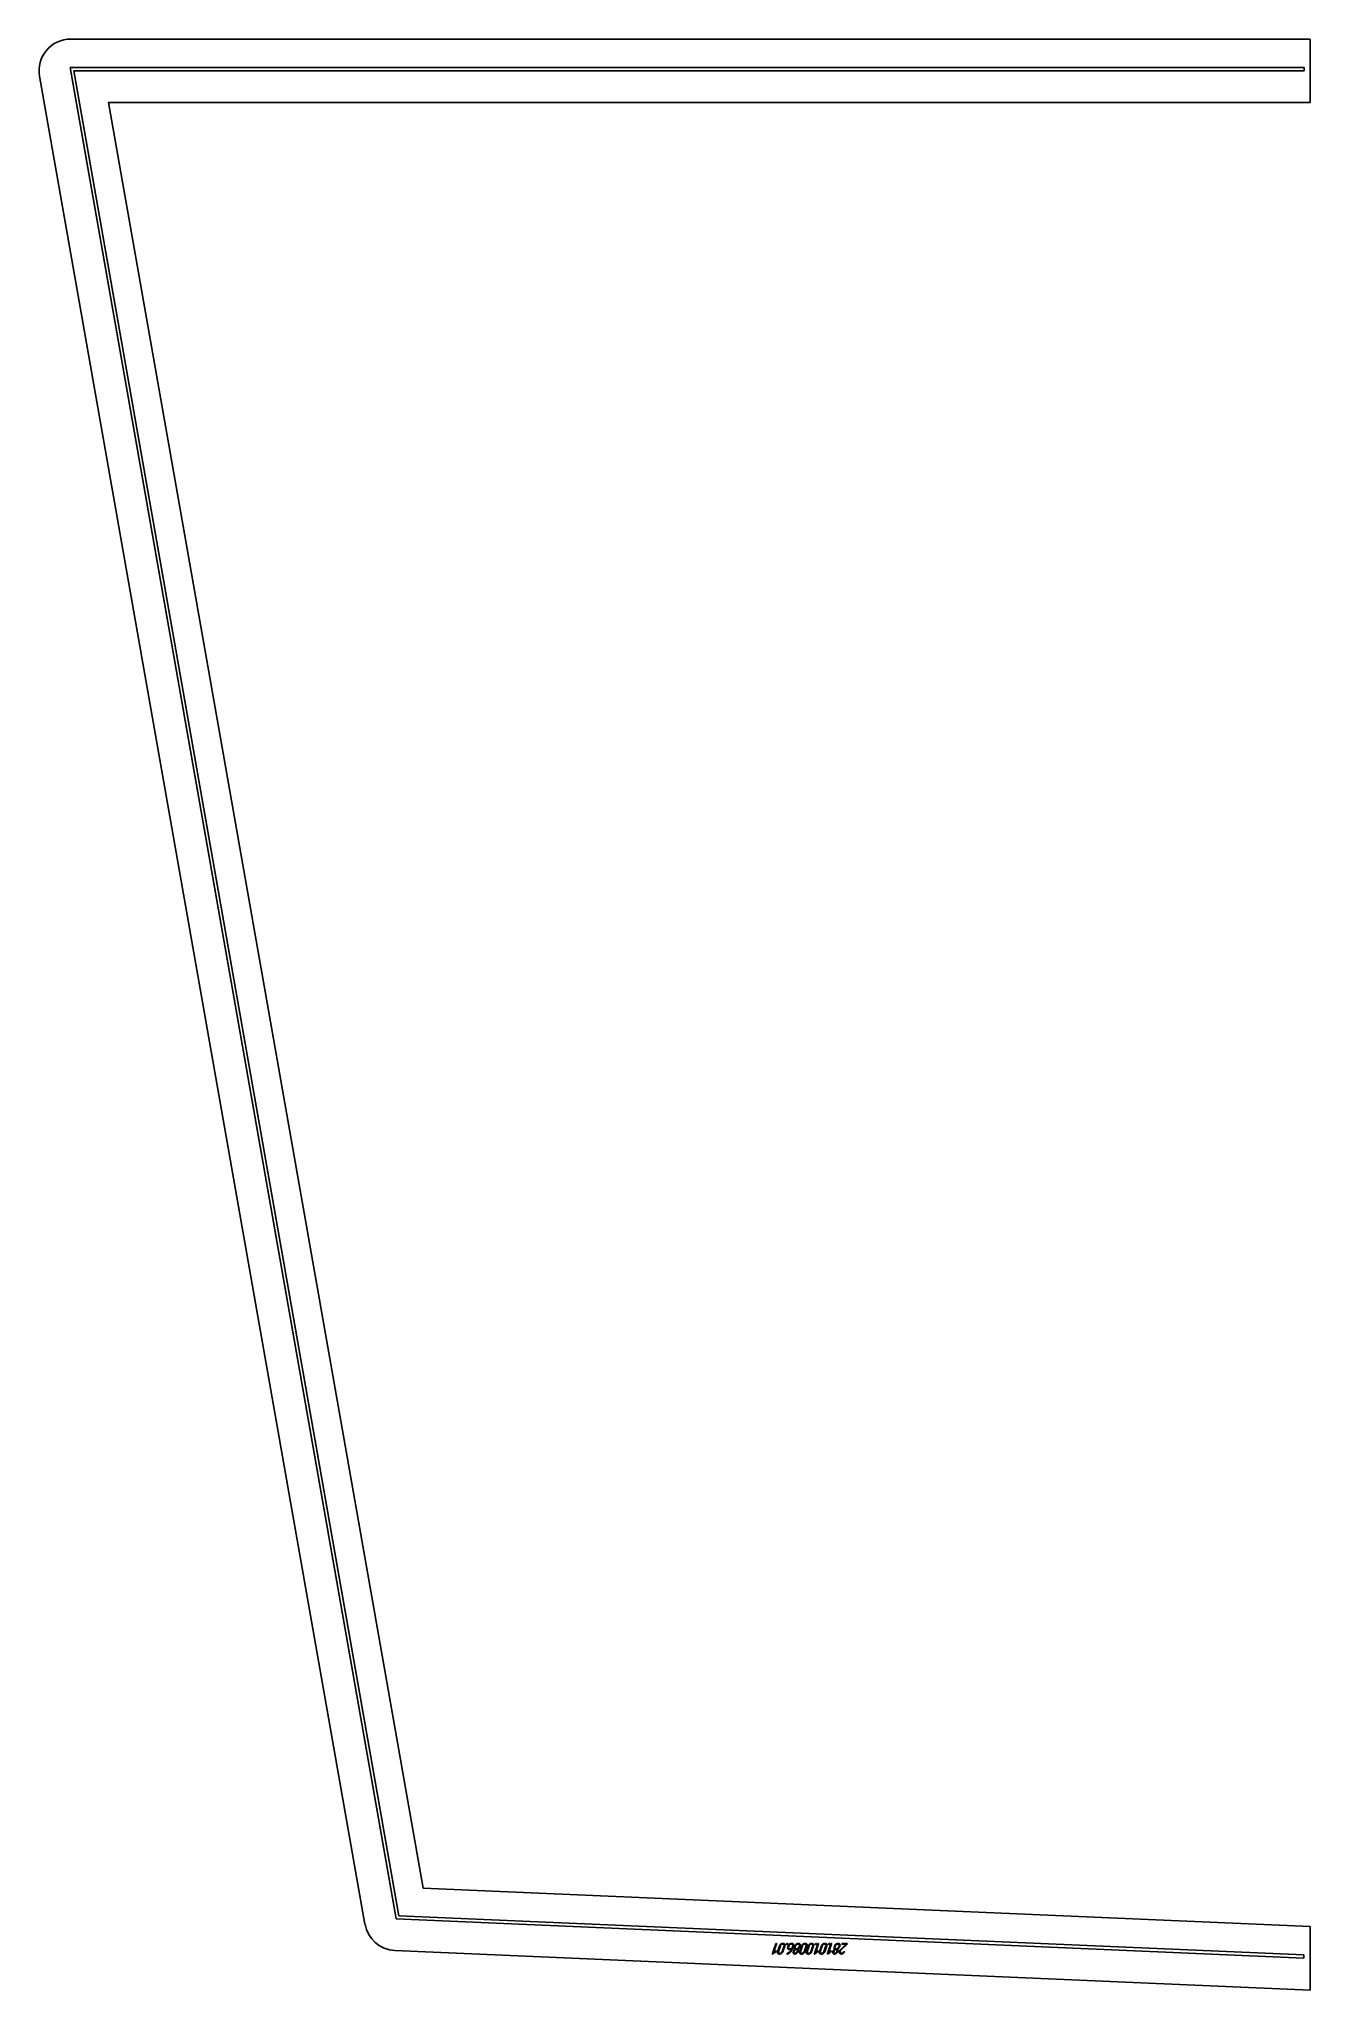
# Model space of a CAD drawing. Header units: millimetres. Extents: x -128 to 1076, y 52 to 1900.
import ezdxf

# ---------------------------------------------------------------- set-up
doc = ezdxf.new("R2010")
doc.units = ezdxf.units.MM
doc.linetypes.add('K5LT_BASIC', pattern=[0])
doc.layers.add('Engraving', color=7, linetype='Continuous')

msp = doc.modelspace()

# ---------------------------------------------------------------- linework, layer by layer
at = {"color": 143, "linetype": 'K5LT_BASIC', "lineweight": 25, "true_color": 0x33acca}
for p, q in [((-97.5, 1899.6), (1075.9, 1899.6)), ((1075.9, 1872.6), (1075.9, 1899.6)), ((1075.9, 1872.6), (1075.9, 1869.6)), ((1075.9, 1839.6), (1075.9, 1869.6)), ((181.1, 114.5), (-127.1, 1864.4)), ((-61.8, 1839.6), (1075.9, 1839.6)), ((236.1, 148.6), (-61.8, 1839.6)), ((1075.9, 112.3), (236.1, 148.6)), ((1075.9, 85.3), (1075.9, 112.3)), ((1075.9, 52.2), (209.4, 89.7)), ((1075.9, 85.3), (1075.9, 82.3)), ((1075.9, 52.2), (1075.9, 82.3))]:
    msp.add_line(p, q, dxfattribs=at)
for centre, start, end in [((-97.5, 1869.6), 90, 189.9885), ((210.7, 119.7), 189.9885, 267.5213)]:
    msp.add_arc(centre, 30, start, end, dxfattribs=at)
at = {"layer": 'Engraving', "color": 143, "linetype": 'K5LT_BASIC', "lineweight": 25, "true_color": 0x33acca}
for p, q in [((210.7, 119.7), (-98, 1872.6)), ((-98, 1872.6), (1070.5, 1872.6)), ((1070.5, 1869.6), (-94.5, 1869.6)), ((-94.5, 1869.6), (213.2, 122.6)), ((1070.5, 1869.6), (1070.5, 1872.6)), ((1070.1, 82.5), (210.7, 119.7)), ((213.2, 122.6), (1070.1, 85.5)), ((566.9, 86.7), (570.1, 95.9)), ((570.8, 95.9), (567.9, 87.5)), ((571.7, 88.5), (573.7, 94.1)), ((572.5, 88.5), (574.4, 94.1)), ((577.9, 94.1), (576, 88.5)), ((576.3, 95.6), (577, 95.6)), ((576.5, 96.3), (577.2, 96.3)), ((578.7, 94.1), (576.7, 88.5)), ((581.4, 92.7), (581.9, 94.1)), ((582.1, 92.7), (582.6, 94.1)), ((584.5, 95.6), (585.2, 95.6)), ((584.7, 96.3), (585.4, 96.3)), ((586.1, 94.1), (585.2, 91.3)), ((586.9, 94.1), (585.8, 91)), ((587.7, 92.7), (588.2, 94.1)), ((588.5, 92.7), (588.9, 94.1)), ((590.8, 95.6), (591.6, 95.6)), ((591.1, 96.3), (591.8, 96.3)), ((592.5, 94.1), (592, 92.7)), ((592.6, 88.5), (594.6, 94.1)), ((593.2, 94.1), (592.7, 92.7)), ((593.4, 88.5), (595.3, 94.1)), ((598.8, 94.1), (596.9, 88.5)), ((597.2, 95.6), (597.9, 95.6)), ((597.4, 96.3), (598.1, 96.3)), ((599.6, 94.1), (597.6, 88.5)), ((599, 88.5), (600.9, 94.1)), ((599.7, 88.5), (601.6, 94.1)), ((605.2, 94.1), (603.3, 88.5)), ((603.5, 95.6), (604.3, 95.6)), ((603.8, 96.3), (604.5, 96.3)), ((605.9, 94.1), (604, 88.5)), ((606.6, 86.7), (609.8, 95.9)), ((610.5, 95.9), (607.6, 87.5)), ((611.4, 88.5), (613.4, 94.1)), ((612.1, 88.5), (614.1, 94.1)), ((617.6, 94.1), (615.7, 88.5)), ((616, 95.6), (616.7, 95.6)), ((616.2, 96.3), (616.9, 96.3)), ((618.3, 94.1), (616.4, 88.5)), ((619, 86.7), (622.2, 95.9)), ((622.9, 95.9), (620, 87.5)), ((625.3, 92.7), (625.8, 94.1)), ((626, 92.7), (626.5, 94.1)), ((628.4, 95.6), (629.1, 95.6)), ((628.7, 96.3), (629.4, 96.3)), ((630.1, 94.1), (629.6, 92.7)), ((630.8, 94.1), (630.3, 92.7)), ((631.2, 90.2), (636.6, 95.6)), ((637.6, 95.7), (631.7, 89.8)), ((636.6, 95.6), (633, 95.6)), ((633.2, 96.3), (637.5, 96.3)), ((570.3, 88.6), (567.4, 86.4)), ((567.9, 87.5), (570, 89.1)), ((573.9, 86.3), (573.2, 86.3)), ((574.1, 87), (573.4, 87)), ((581.1, 86.3), (581, 86.3)), ((581.1, 87), (581.3, 87.1)), ((581.3, 87.1), (581.4, 87.1)), ((581.4, 87.1), (581.8, 87.3)), ((584.9, 90.6), (582.8, 90.6)), ((585.2, 91.3), (583, 91.3)), ((586.5, 88), (586.6, 88.2)), ((586.5, 87.6), (586.5, 88)), ((586.6, 88.2), (586.7, 88.4)), ((586.7, 88.4), (586.9, 89.2)), ((587.4, 88.4), (587.6, 89.2)), ((588.3, 86.3), (588.1, 86.3)), ((588.5, 86.4), (588.3, 86.3)), ((588.9, 86.5), (588.5, 86.4)), ((590.1, 91.3), (589.4, 91.3)), ((590.5, 89.2), (590.2, 88.4)), ((591.2, 89.2), (590.9, 88.4)), ((594.8, 86.3), (594.1, 86.3)), ((595, 87), (594.3, 87)), ((601.1, 86.3), (600.4, 86.3)), ((601.4, 87), (600.6, 87)), ((610, 88.6), (607.1, 86.4)), ((607.6, 87.5), (609.7, 89.1)), ((613.6, 86.3), (612.8, 86.3)), ((613.8, 87), (613.1, 87)), ((622.4, 88.6), (619.6, 86.4)), ((620, 87.5), (622.1, 89.1)), ((624.1, 88.2), (624.2, 88.4)), ((624.1, 88), (624.1, 88.2)), ((624.1, 87.6), (624.1, 88)), ((624.2, 88.4), (624.5, 89.2)), ((624.9, 88.4), (625.2, 89.2)), ((625.9, 86.3), (625.6, 86.3)), ((626.1, 86.4), (625.9, 86.3)), ((626.5, 86.5), (626.1, 86.4)), ((627.7, 91.3), (627, 91.3)), ((628, 89.2), (627.8, 88.4)), ((628.7, 89.2), (628.5, 88.4)), ((631.5, 89.5), (631.3, 89.3)), ((631.7, 89.8), (631.5, 89.5)), ((635, 88.1), (634.9, 88)), ((1070.1, 82.5), (1070.1, 85.5))]:
    msp.add_line(p, q, dxfattribs=at)
for points in [[(570.3, 96.2), (570.1, 96.1), (570.1, 95.9)], [(570.5, 96.3), (570.4, 96.3), (570.3, 96.2)], [(570.8, 96.2), (570.6, 96.3), (570.5, 96.3)], [(570.8, 95.9), (570.8, 96.1), (570.8, 96.2)], [(574.8, 95.6), (574, 95), (573.7, 94.1)], [(575.2, 95.2), (574.6, 94.7), (574.4, 94.1)], [(576.5, 96.3), (575.6, 96.3), (574.8, 95.6)], [(576.3, 95.6), (575.7, 95.6), (575.2, 95.2)], [(577.9, 95.1), (577.6, 95.6), (577, 95.6)], [(578.5, 95.7), (578.1, 96.3), (577.2, 96.3)], [(577.9, 94.1), (578.1, 94.7), (577.9, 95.1)], [(578.7, 94.1), (579, 95), (578.5, 95.7)], [(580.6, 96.1), (580.4, 95.9), (580.3, 95.7)], [(580.3, 95.7), (580.3, 95.5), (580.4, 95.4)], [(580.4, 95.4), (580.5, 95.2), (580.7, 95.2)], [(581.1, 96.3), (580.8, 96.3), (580.6, 96.1)], [(580.7, 95.2), (581, 95.2), (581.2, 95.4)], [(581.4, 96.1), (581.3, 96.3), (581.1, 96.3)], [(581.2, 95.4), (581.4, 95.6), (581.4, 95.7)], [(581.4, 92.7), (581.1, 91.8), (581.5, 91.2)], [(581.4, 95.7), (581.5, 96), (581.4, 96.1)], [(583, 95.6), (582.2, 95), (581.9, 94.1)], [(582.1, 92.7), (581.9, 92.1), (582.2, 91.7)], [(583.3, 95.1), (582.8, 94.7), (582.6, 94.1)], [(584.7, 96.3), (583.9, 96.3), (583, 95.6)], [(584.5, 95.6), (583.9, 95.6), (583.3, 95.1)], [(586.1, 95.1), (585.8, 95.6), (585.2, 95.6)], [(586.7, 95.7), (586.3, 96.3), (585.4, 96.3)], [(586.1, 94.1), (586.3, 94.7), (586.1, 95.1)], [(586.9, 94.1), (587.2, 95), (586.7, 95.7)], [(587.7, 92.7), (587.5, 92.1), (587.7, 91.6)], [(589.4, 95.6), (588.5, 95), (588.2, 94.1)], [(588.5, 92.7), (588.3, 92.1), (588.5, 91.7)], [(589.7, 95.1), (589.1, 94.7), (588.9, 94.1)], [(591.1, 96.3), (590.2, 96.3), (589.4, 95.6)], [(590.8, 95.6), (590.3, 95.6), (589.7, 95.1)], [(591.3, 91.7), (591.8, 92.1), (592, 92.7)], [(592.4, 95.1), (592.1, 95.6), (591.6, 95.6)], [(593.1, 95.7), (592.6, 96.3), (591.8, 96.3)], [(592.1, 91.7), (592.5, 92.2), (592.7, 92.7)], [(592.5, 94.1), (592.7, 94.7), (592.4, 95.1)], [(593.2, 94.1), (593.5, 95), (593.1, 95.7)], [(595.7, 95.6), (594.9, 95), (594.6, 94.1)], [(596.1, 95.2), (595.5, 94.7), (595.3, 94.1)], [(597.4, 96.3), (596.6, 96.3), (595.7, 95.6)], [(597.2, 95.6), (596.6, 95.6), (596.1, 95.2)], [(598.8, 95.1), (598.5, 95.6), (597.9, 95.6)], [(599.4, 95.7), (599, 96.3), (598.1, 96.3)], [(598.8, 94.1), (599, 94.7), (598.8, 95.1)], [(599.6, 94.1), (599.9, 95), (599.4, 95.7)], [(602.1, 95.6), (601.2, 95), (600.9, 94.1)], [(602.4, 95.2), (601.8, 94.7), (601.6, 94.1)], [(603.8, 96.3), (602.9, 96.3), (602.1, 95.6)], [(603.5, 95.6), (603, 95.6), (602.4, 95.2)], [(605.1, 95.1), (604.8, 95.6), (604.3, 95.6)], [(605.8, 95.7), (605.3, 96.3), (604.5, 96.3)], [(605.2, 94.1), (605.4, 94.7), (605.1, 95.1)], [(605.9, 94.1), (606.2, 95), (605.8, 95.7)], [(607.9, 96.1), (607.7, 95.9), (607.6, 95.7)], [(607.6, 95.7), (607.5, 95.5), (607.6, 95.4)], [(607.6, 95.4), (607.8, 95.2), (607.9, 95.2)], [(608.3, 96.3), (608, 96.3), (607.9, 96.1)], [(607.9, 95.2), (608.2, 95.2), (608.4, 95.4)], [(608.6, 96.1), (608.6, 96.3), (608.3, 96.3)], [(608.4, 95.4), (608.6, 95.6), (608.7, 95.7)], [(608.7, 95.7), (608.7, 96), (608.6, 96.1)], [(609.9, 96.2), (609.8, 96.1), (609.8, 95.9)], [(610.2, 96.3), (610.1, 96.3), (609.9, 96.2)], [(610.4, 96.2), (610.3, 96.3), (610.2, 96.3)], [(610.5, 95.9), (610.5, 96.1), (610.4, 96.2)], [(614.5, 95.6), (613.7, 95), (613.4, 94.1)], [(614.8, 95.2), (614.3, 94.7), (614.1, 94.1)], [(616.2, 96.3), (615.3, 96.3), (614.5, 95.6)], [(616, 95.6), (615.4, 95.6), (614.8, 95.2)], [(617.5, 95.1), (617.3, 95.6), (616.7, 95.6)], [(618.2, 95.7), (617.8, 96.3), (616.9, 96.3)], [(617.6, 94.1), (617.8, 94.7), (617.5, 95.1)], [(618.3, 94.1), (618.6, 95), (618.2, 95.7)], [(620.3, 96.1), (620.1, 95.9), (620, 95.7)], [(620, 95.7), (620, 95.5), (620.1, 95.4)], [(620.1, 95.4), (620.2, 95.2), (620.4, 95.2)], [(620.7, 96.3), (620.5, 96.3), (620.3, 96.1)], [(620.4, 95.2), (620.6, 95.2), (620.8, 95.4)], [(621.1, 96.1), (621, 96.3), (620.7, 96.3)], [(620.8, 95.4), (621.1, 95.6), (621.1, 95.7)], [(621.1, 95.7), (621.2, 96), (621.1, 96.1)], [(622.4, 96.2), (622.2, 96.1), (622.2, 95.9)], [(622.7, 96.3), (622.5, 96.3), (622.4, 96.2)], [(622.9, 96.2), (622.7, 96.3), (622.7, 96.3)], [(622.9, 95.9), (623, 96.1), (622.9, 96.2)], [(625.3, 92.7), (625.1, 92.1), (625.3, 91.6)], [(626.9, 95.6), (626.1, 95), (625.8, 94.1)], [(626, 92.7), (625.8, 92.1), (626.1, 91.7)], [(627.3, 95.1), (626.7, 94.7), (626.5, 94.1)], [(628.7, 96.3), (627.8, 96.3), (626.9, 95.6)], [(628.4, 95.6), (627.8, 95.6), (627.3, 95.1)], [(628.8, 91.7), (629.4, 92.1), (629.6, 92.7)], [(630, 95.1), (629.7, 95.6), (629.1, 95.6)], [(630.6, 95.7), (630.2, 96.3), (629.4, 96.3)], [(629.6, 91.7), (630.1, 92.2), (630.3, 92.7)], [(630.1, 94.1), (630.3, 94.7), (630, 95.1)], [(630.8, 94.1), (631.1, 95), (630.6, 95.7)], [(632.9, 96.2), (632.8, 96), (632.8, 95.9)], [(632.8, 95.9), (632.7, 95.8), (632.8, 95.7)], [(632.8, 95.7), (632.9, 95.6), (633, 95.6)], [(633.2, 96.3), (633.1, 96.3), (632.9, 96.2)], [(637.7, 96.2), (637.6, 96.3), (637.5, 96.3)], [(637.6, 95.7), (637.7, 95.8), (637.7, 95.9)], [(637.7, 95.9), (637.8, 96), (637.7, 96.2)], [(566.9, 86.7), (566.9, 86.5), (566.9, 86.4)], [(566.9, 86.4), (567, 86.3), (567.2, 86.3)], [(567.2, 86.3), (567.3, 86.3), (567.4, 86.4)], [(570.2, 89.2), (570.1, 89.2), (570, 89.1)], [(570.5, 89.1), (570.4, 89.2), (570.2, 89.2)], [(570.3, 88.6), (570.5, 88.7), (570.5, 88.8)], [(570.5, 88.8), (570.5, 89), (570.5, 89.1)], [(571.7, 88.5), (571.4, 87.6), (571.9, 86.9)], [(571.9, 86.9), (572.3, 86.3), (573.2, 86.3)], [(572.5, 88.5), (572.3, 87.9), (572.5, 87.5)], [(572.5, 87.5), (572.8, 87), (573.4, 87)], [(573.9, 86.3), (574.8, 86.3), (575.6, 87)], [(574.1, 87), (574.7, 87), (575.3, 87.4)], [(575.3, 87.4), (575.8, 87.9), (576, 88.5)], [(575.6, 87), (576.4, 87.6), (576.7, 88.5)], [(580.8, 86.7), (580.7, 86.5), (580.8, 86.4)], [(580.9, 86.9), (580.8, 86.8), (580.8, 86.7)], [(580.8, 86.4), (580.8, 86.3), (581, 86.3)], [(581.1, 87), (580.9, 86.9), (580.9, 86.9)], [(581.1, 86.3), (582.8, 86.9), (584.1, 88.3)], [(581.5, 91.2), (581.9, 90.6), (582.8, 90.6)], [(582.5, 87.7), (582.1, 87.5), (581.8, 87.3)], [(582.2, 91.7), (582.4, 91.3), (583, 91.3)], [(583.6, 88.6), (583, 88), (582.5, 87.7)], [(584.4, 89.6), (584, 89.1), (583.6, 88.6)], [(584.1, 88.3), (585.3, 89.5), (585.8, 91)], [(584.9, 90.6), (584.8, 90.1), (584.4, 89.6)], [(586.5, 87.6), (586.5, 87.2), (586.8, 86.9)], [(586.8, 86.9), (587.2, 86.3), (588.1, 86.3)], [(587.4, 90.1), (587.1, 89.7), (586.9, 89.2)], [(587.4, 88.4), (587.2, 87.9), (587.4, 87.4)], [(588.3, 90.8), (587.7, 90.5), (587.4, 90.1)], [(587.4, 87.4), (587.7, 87), (588.3, 87)], [(588.4, 90.2), (587.8, 89.8), (587.6, 89.2)], [(587.7, 91.6), (587.8, 91.1), (588.3, 90.8)], [(588.3, 87), (588.9, 87), (589.4, 87.4)], [(589.5, 90.6), (588.9, 90.6), (588.4, 90.2)], [(588.5, 91.7), (588.8, 91.3), (589.4, 91.3)], [(588.9, 86.5), (589.4, 86.6), (589.8, 86.9)], [(589.4, 87.4), (590, 87.9), (590.2, 88.4)], [(590.4, 90.2), (590.1, 90.6), (589.5, 90.6)], [(589.8, 86.9), (590.6, 87.6), (590.9, 88.4)], [(590.1, 91.3), (590.7, 91.3), (591.3, 91.7)], [(590.5, 89.2), (590.7, 89.8), (590.4, 90.2)], [(590.9, 90.8), (591.6, 91.2), (592.1, 91.7)], [(591.3, 90.1), (591.2, 90.5), (590.9, 90.8)], [(591.2, 89.2), (591.3, 89.7), (591.3, 90.1)], [(592.6, 88.5), (592.3, 87.6), (592.8, 86.9)], [(592.8, 86.9), (593.2, 86.3), (594.1, 86.3)], [(593.4, 88.5), (593.2, 87.9), (593.4, 87.5)], [(593.4, 87.5), (593.7, 87), (594.3, 87)], [(594.8, 86.3), (595.7, 86.3), (596.5, 87)], [(595, 87), (595.6, 87), (596.2, 87.4)], [(596.2, 87.4), (596.7, 87.9), (596.9, 88.5)], [(596.5, 87), (597.3, 87.6), (597.6, 88.5)], [(599, 88.5), (598.7, 87.6), (599.1, 86.9)], [(599.1, 86.9), (599.5, 86.3), (600.4, 86.3)], [(599.7, 88.5), (599.5, 87.9), (599.8, 87.5)], [(599.8, 87.5), (600.1, 87), (600.6, 87)], [(601.1, 86.3), (602, 86.3), (602.8, 87)], [(601.4, 87), (601.9, 87), (602.5, 87.4)], [(602.5, 87.4), (603.1, 87.9), (603.3, 88.5)], [(602.8, 87), (603.7, 87.6), (604, 88.5)], [(606.6, 86.7), (606.6, 86.5), (606.6, 86.4)], [(606.6, 86.4), (606.7, 86.3), (606.9, 86.3)], [(606.9, 86.3), (607, 86.3), (607.1, 86.4)], [(609.9, 89.2), (609.8, 89.2), (609.7, 89.1)], [(610.2, 89.1), (610.1, 89.2), (609.9, 89.2)], [(610, 88.6), (610.2, 88.7), (610.2, 88.8)], [(610.2, 88.8), (610.2, 89), (610.2, 89.1)], [(611.4, 88.5), (611.1, 87.6), (611.5, 86.9)], [(611.5, 86.9), (612, 86.3), (612.8, 86.3)], [(612.1, 88.5), (611.9, 87.9), (612.2, 87.5)], [(612.2, 87.5), (612.5, 87), (613.1, 87)], [(613.6, 86.3), (614.4, 86.3), (615.3, 87)], [(613.8, 87), (614.4, 87), (614.9, 87.4)], [(614.9, 87.4), (615.5, 87.9), (615.7, 88.5)], [(615.3, 87), (616.1, 87.6), (616.4, 88.5)], [(619, 86.7), (619, 86.5), (619.1, 86.4)], [(619.1, 86.4), (619.2, 86.3), (619.3, 86.3)], [(619.3, 86.3), (619.4, 86.3), (619.6, 86.4)], [(622.4, 89.2), (622.2, 89.2), (622.1, 89.1)], [(622.6, 89.1), (622.5, 89.2), (622.4, 89.2)], [(622.4, 88.6), (622.6, 88.7), (622.6, 88.8)], [(622.6, 88.8), (622.7, 89), (622.6, 89.1)], [(624.1, 87.6), (624.1, 87.2), (624.3, 86.9)], [(624.3, 86.9), (624.8, 86.3), (625.6, 86.3)], [(625, 90.1), (624.6, 89.7), (624.5, 89.2)], [(624.9, 88.4), (624.7, 87.9), (625, 87.4)], [(625.8, 90.8), (625.3, 90.5), (625, 90.1)], [(625, 87.4), (625.3, 87), (625.9, 87)], [(626, 90.2), (625.4, 89.8), (625.2, 89.2)], [(625.3, 91.6), (625.4, 91.1), (625.8, 90.8)], [(625.9, 87), (626.5, 87), (627, 87.4)], [(627.1, 90.6), (626.5, 90.6), (626, 90.2)], [(626.1, 91.7), (626.4, 91.3), (627, 91.3)], [(626.5, 86.5), (626.9, 86.6), (627.4, 86.9)], [(627, 87.4), (627.6, 87.9), (627.8, 88.4)], [(628, 90.2), (627.7, 90.6), (627.1, 90.6)], [(627.4, 86.9), (628.2, 87.6), (628.5, 88.4)], [(627.7, 91.3), (628.3, 91.3), (628.8, 91.7)], [(628, 89.2), (628.2, 89.8), (628, 90.2)], [(628.5, 90.8), (629.2, 91.2), (629.6, 91.7)], [(628.8, 90.1), (628.8, 90.5), (628.5, 90.8)], [(628.7, 89.2), (628.9, 89.7), (628.8, 90.1)], [(630.3, 88.8), (629.9, 87.7), (630.5, 87)], [(630.6, 89.4), (630.4, 89.1), (630.3, 88.8)], [(630.5, 87), (631.1, 86.3), (632.1, 86.3)], [(631.2, 90.2), (630.8, 89.8), (630.6, 89.4)], [(631.2, 87.5), (630.8, 88), (631, 88.8)], [(631, 88.8), (631.1, 89), (631.3, 89.3)], [(631.7, 87.2), (631.3, 87.3), (631.2, 87.5)], [(632.3, 87), (632, 87), (631.7, 87.2)], [(632.1, 86.3), (632.8, 86.3), (633.5, 86.7)], [(633.3, 87.3), (632.8, 87), (632.3, 87)], [(634.3, 88.2), (633.8, 87.6), (633.3, 87.3)], [(633.5, 86.7), (634.3, 87.1), (634.9, 88)], [(634.5, 88.4), (634.4, 88.4), (634.3, 88.2)], [(634.7, 88.5), (634.6, 88.5), (634.5, 88.4)], [(634.9, 88.4), (634.9, 88.5), (634.7, 88.5)], [(635, 88.1), (635, 88.3), (634.9, 88.4)]]:
    msp.add_open_spline(points, degree=2, dxfattribs=at)

doc.saveas('drawing.dxf')
